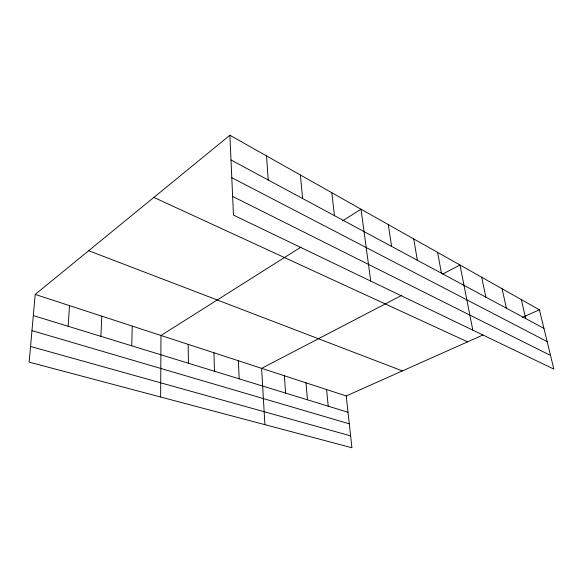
<?xml version="1.0" encoding="UTF-8"?>
<svg xmlns="http://www.w3.org/2000/svg" width="583" height="583" viewBox="0 0 583 583"><rect width="100%" height="100%" fill="white"/><g stroke="black" fill="none" stroke-linecap="round" stroke-linejoin="round"><path stroke-width="0.87" d="M160.638 397.016L160.981 335.487L301.061 247.061M131.751 345.821L132.232 326.101M100.895 336.34L101.792 316.161M68.138 326.276L69.501 305.623M35.199 294.422L29.15 362.138L351.928 447.751L346.229 395.959L35.199 294.422L229.891 135.249L539.421 309.806L553.85 369.097L233.47 215.112L229.891 135.249M342.564 220.87L361.03 209.21L370.73 281.086M401.869 295.289L261.621 368.339L264.901 424.664M442.584 274.09L460.002 265.017L472.828 330.153M346.229 395.959L483.147 334.904M522.492 317.356L539.421 309.806M30.549 346.462L350.616 435.873M31.963 330.634L349.29 423.812M33.311 315.578L348.022 412.276M88.66 250.712L402.387 370.912M153.846 197.418L467.588 341.842M232.632 196.435L550.527 355.433M231.794 177.684L547.16 341.594M230.999 159.968L543.946 328.397M521.282 299.575L525.713 318.588M502.072 288.745L506.387 308.181M481.682 277.246L485.858 297.133M437.607 252.388L441.426 273.223M413.748 238.935L417.348 260.258M388.285 224.572L391.608 246.412M331.807 192.725L334.46 215.652M326.589 389.546L328.229 406.191M300.391 175.009L302.613 198.511M305.995 382.82L307.452 399.807M284.366 375.758L285.619 393.102M266.518 155.909L268.224 180.001M238.396 360.753L239.19 378.833M213.946 352.773L214.471 371.24M188.185 344.364L188.404 363.231"/></g></svg>
